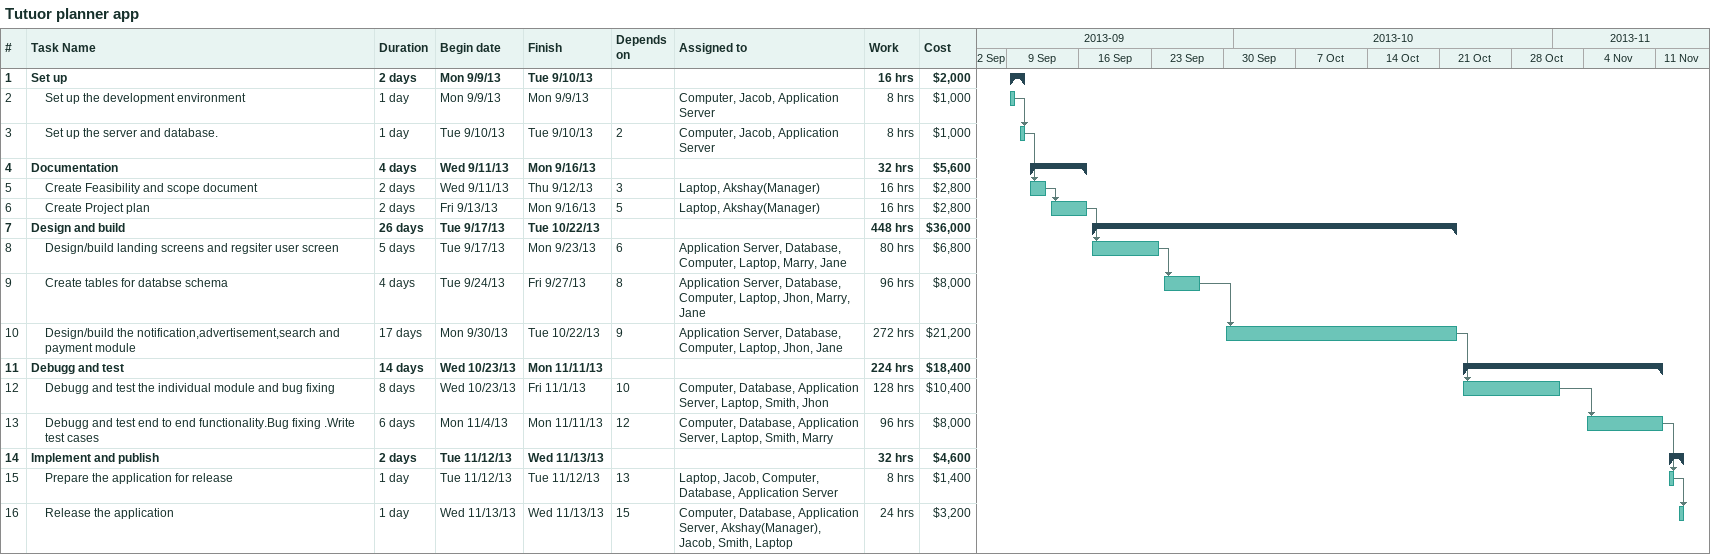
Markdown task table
Tutuor planner app

| ID | Level | Task | Duration | Start | Finish | Predecessors | Resources | Work (h) | Cost ($) |
|---|---|---|---|---|---|---|---|---|---|
| 1 | 1 | **Set up** | 2d | 2013-09-09 | 2013-09-10 |  |  | 16 | 2000 |
| 2 | 2 | Set up the development environment | 1d | 2013-09-09 | 2013-09-09 |  | Computer, Jacob, Application Server | 8 | 1000 |
| 3 | 2 | Set up the server and database. | 1d | 2013-09-10 | 2013-09-10 | 2 | Computer, Jacob, Application Server | 8 | 1000 |
| 4 | 1 | **Documentation** | 4d | 2013-09-11 | 2013-09-16 |  |  | 32 | 5600 |
| 5 | 2 | Create Feasibility and scope document | 2d | 2013-09-11 | 2013-09-12 | 3 | Laptop, Akshay(Manager) | 16 | 2800 |
| 6 | 2 | Create Project plan | 2d | 2013-09-13 | 2013-09-16 | 5 | Laptop, Akshay(Manager) | 16 | 2800 |
| 7 | 1 | **Design and build** | 26d | 2013-09-17 | 2013-10-22 |  |  | 448 | 36000 |
| 8 | 2 | Design/build landing screens and regsiter user screen | 5d | 2013-09-17 | 2013-09-23 | 6 | Application Server, Database, Computer, Laptop, Marry, Jane | 80 | 6800 |
| 9 | 2 | Create tables for databse schema | 4d | 2013-09-24 | 2013-09-27 | 8 | Application Server, Database, Computer, Laptop, Jhon, Marry, Jane | 96 | 8000 |
| 10 | 2 | Design/build the notification,advertisement,search and payment module | 17d | 2013-09-30 | 2013-10-22 | 9 | Application Server, Database, Computer, Laptop, Jhon, Jane | 272 | 21200 |
| 11 | 1 | **Debugg and test** | 14d | 2013-10-23 | 2013-11-11 |  |  | 224 | 18400 |
| 12 | 2 | Debugg and test the individual module and bug fixing | 8d | 2013-10-23 | 2013-11-01 | 10 | Computer, Database, Application Server, Laptop, Smith, Jhon | 128 | 10400 |
| 13 | 2 | Debugg and test end to end functionality.Bug fixing .Write test cases | 6d | 2013-11-04 | 2013-11-11 | 12 | Computer, Database, Application Server, Laptop, Smith, Marry | 96 | 8000 |
| 14 | 1 | **Implement and publish** | 2d | 2013-11-12 | 2013-11-13 |  |  | 32 | 4600 |
| 15 | 2 | Prepare the application for release | 1d | 2013-11-12 | 2013-11-12 | 13 | Laptop, Jacob, Computer, Database, Application Server | 8 | 1400 |
| 16 | 2 | Release the application | 1d | 2013-11-13 | 2013-11-13 | 15 | Computer, Database, Application Server, Akshay(Manager), Jacob, Smith, Laptop | 24 | 3200 |
